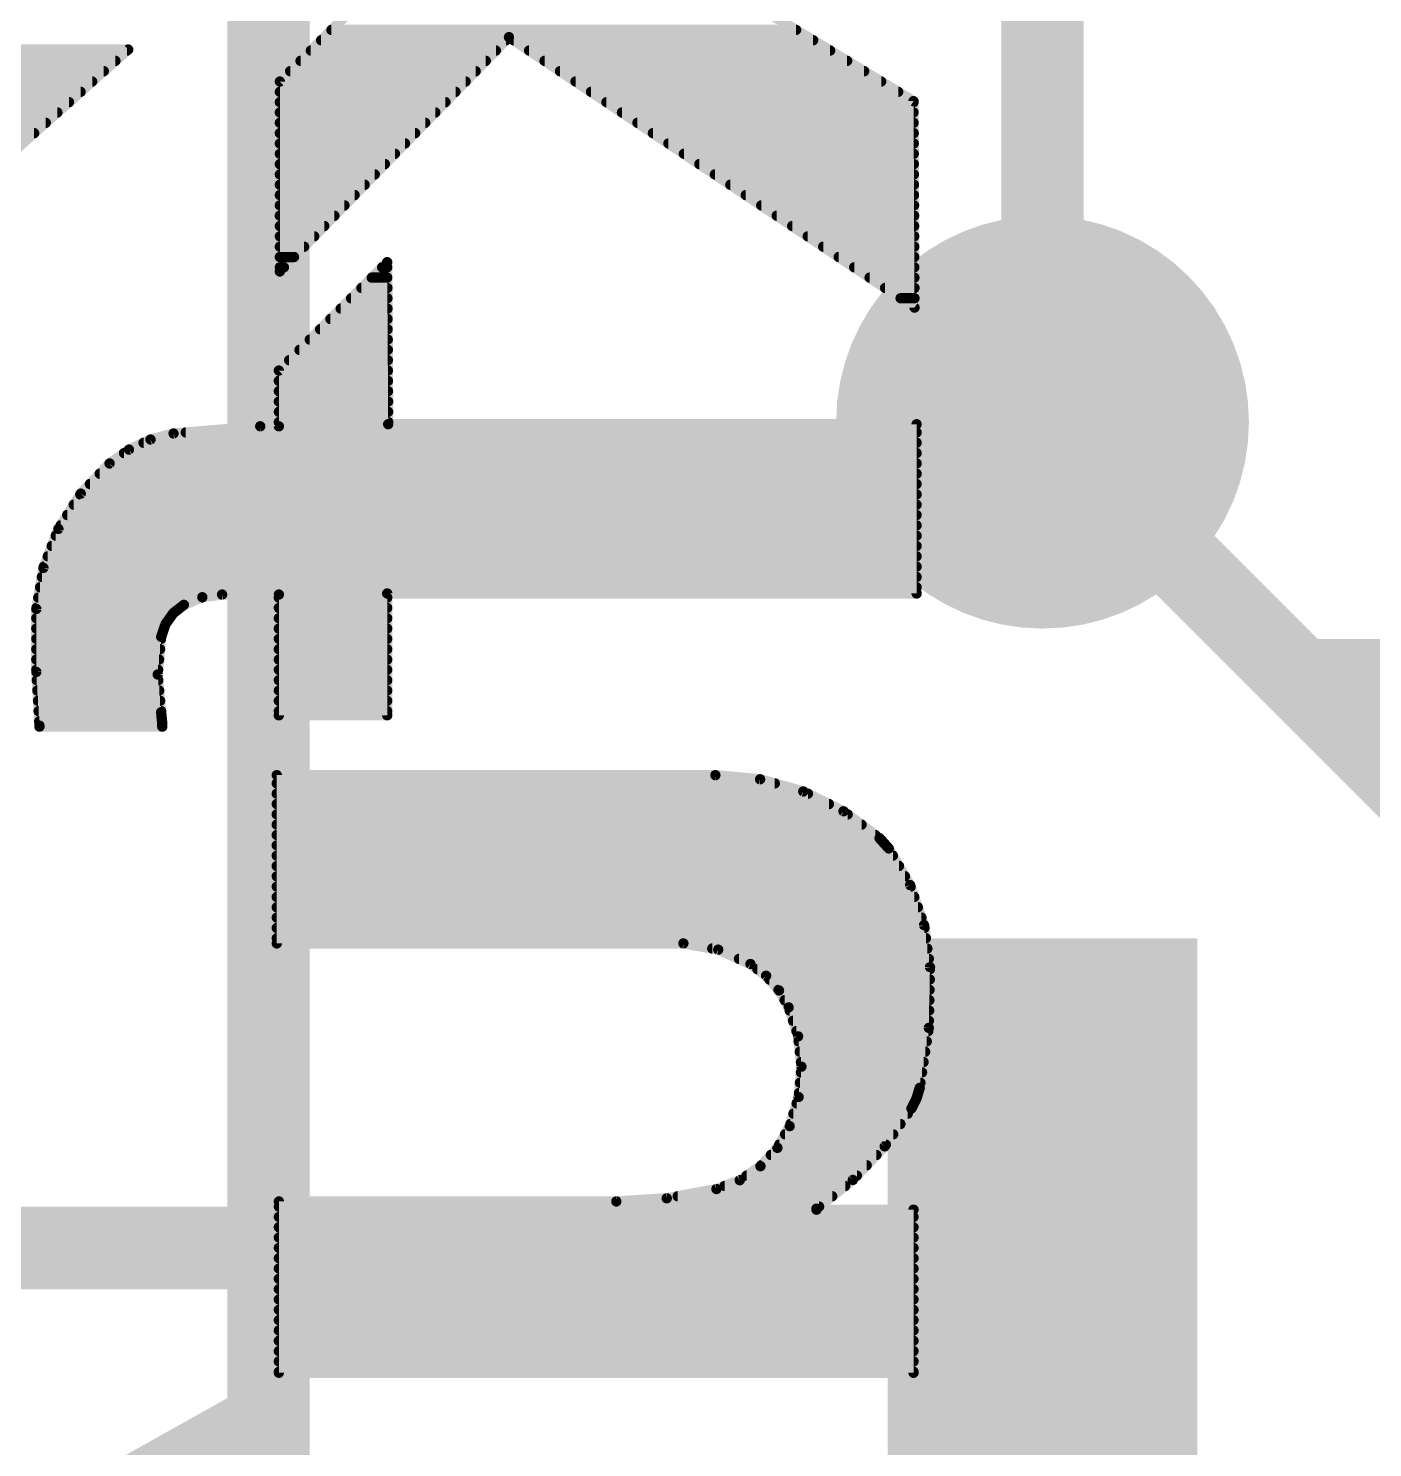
# Model space of a CAD drawing. Extents: x -3.8 to 20.4, y -11.4 to 31.9.
# Drawn here: x 3.219 to 6.527, y 14.748 to 18.241 of the extents above; entities that cross this region are included whole.
import ezdxf

# ---------------------------------------------------------------- set-up
doc = ezdxf.new("R2010")
doc.units = 0
for name, color, linetype in [('1', 12, 'CONTINUOUS'), ('16', 132, 'CONTINUOUS'), ('18', 110, 'CONTINUOUS'), ('21', 41, 'CONTINUOUS'), ('22', 40, 'CONTINUOUS'), ('51', 53, 'CONTINUOUS')]:
    doc.layers.add(name, color=color, linetype=linetype)

# ---------------------------------------------------------------- blocks, each defined once
blk = doc.blocks.new('RECT')
blk.add_solid([(-0.5, -0.5), (0.5, -0.5), (-0.5, 0.5), (0.5, 0.5)])
blk = doc.blocks.new('ROUNDV')
at = {"const_width": 0.5}
blk.add_lwpolyline([(0, -0.25, 1), (0, 0.25, 1), (0, -0.25)], format="xyb", dxfattribs=at)

msp = doc.modelspace()

# ---------------------------------------------------------------- linework, layer by layer
at = {"layer": '1', "const_width": 0.2032}
for points in [[(3.81, 1.27), (3.81, 24.13)], [(5.715, 17.272), (5.715, 19.05)], [(6.858, 16.129), (5.715, 17.272)]]:
    msp.add_lwpolyline(points, dxfattribs=at)
at = {"layer": '1', "const_width": 0.1016}
for points in [[(5.7509, 17.3079, 1), (5.6791, 17.2361)], [(5.6642, 17.272, 1), (5.7658, 17.272)]]:
    msp.add_lwpolyline(points, format="xyb", dxfattribs=at)
at = {"layer": '16', "const_width": 0.2032}
for points in [[(6.35, 16.637), (5.715, 17.272)], [(12.319, 16.637), (6.35, 16.637)]]:
    msp.add_lwpolyline(points, dxfattribs=at)
at = {"layer": '16', "const_width": 0.1016}
for points in [[(5.7509, 17.3079, 1), (5.6791, 17.2361)], [(6.35, 16.6878, 1), (6.35, 16.5862)], [(6.3141, 16.6011, 1), (6.3859, 16.6729)]]:
    msp.add_lwpolyline(points, format="xyb", dxfattribs=at)
at = {"layer": '21', "const_width": 0.2032}
msp.add_lwpolyline([(2.57, 15.24), (5.05, 15.24)], dxfattribs=at)
at = {"layer": '21', "const_width": 0.1016}
msp.add_lwpolyline([(5.05, 15.1892, 1), (5.05, 15.2908)], format="xyb", dxfattribs=at)
at = {"layer": '22', "const_width": 0.0254}
for points in [[(4.4069, 18.6792), (3.8379, 18.1102)], [(5.3975, 18.0619), (4.6939, 18.4887)], [(3.8379, 17.6428), (4.4018, 18.2194)], [(3.9649, 18.2372), (5.1085, 18.2372)], [(4.4018, 18.2194), (5.4, 17.5539)], [(1.9183, 18.1864), (3.4618, 18.1864)], [(1.9482, 18.1889), (3.4646, 18.1889)], [(3.4646, 18.1889), (2.9159, 17.7013)], [(3.9141, 18.1864), (4.3695, 18.1864)], [(3.9395, 18.2118), (4.3944, 18.2118)], [(4.4132, 18.2118), (5.1504, 18.2118)], [(4.4513, 18.1864), (5.1923, 18.1864)], [(1.7955, 18.161), (3.4332, 18.161)], [(3.8887, 18.161), (4.3447, 18.161)], [(4.4894, 18.161), (5.2341, 18.161)], [(1.7445, 18.1356), (3.4046, 18.1356)], [(3.8633, 18.1356), (4.3198, 18.1356)], [(4.5275, 18.1356), (5.276, 18.1356)], [(1.6734, 18.0848), (3.3475, 18.0848)], [(1.7031, 18.1102), (3.376, 18.1102)], [(3.8379, 18.1102), (3.8379, 17.6428)], [(3.8379, 18.1102), (4.295, 18.1102)], [(3.8379, 18.0848), (4.2702, 18.0848)], [(4.5656, 18.1102), (5.3179, 18.1102)], [(4.6037, 18.0848), (5.3598, 18.0848)], [(1.6481, 18.0594), (3.3189, 18.0594)], [(3.8379, 18.0594), (4.2453, 18.0594)], [(4.6418, 18.0594), (5.3975, 18.0594)], [(5.4, 17.5539), (5.3975, 18.0619)], [(1.6283, 18.034), (3.2903, 18.034)], [(3.8379, 18.034), (4.2205, 18.034)], [(4.6799, 18.034), (5.3976, 18.034)], [(1.5974, 17.9832), (3.2331, 17.9832)], [(1.61, 18.0086), (3.2617, 18.0086)], [(3.8379, 18.0086), (4.1956, 18.0086)], [(3.8379, 17.9832), (4.1708, 17.9832)], [(4.718, 18.0086), (5.3978, 18.0086)], [(4.7561, 17.9832), (5.3979, 17.9832)], [(3.8379, 17.9578), (4.146, 17.9578)], [(4.7942, 17.9578), (5.398, 17.9578)], [(3.8379, 17.9324), (4.1211, 17.9324)], [(3.8379, 17.907), (4.0963, 17.907)], [(4.8323, 17.9324), (5.3981, 17.9324)], [(4.8704, 17.907), (5.3983, 17.907)], [(3.8379, 17.8816), (4.0714, 17.8816)], [(4.9085, 17.8816), (5.3984, 17.8816)], [(3.8379, 17.8562), (4.0466, 17.8562)], [(4.9466, 17.8562), (5.3985, 17.8562)], [(3.8379, 17.8308), (4.0218, 17.8308)], [(3.8379, 17.8054), (3.9969, 17.8054)], [(4.9847, 17.8308), (5.3986, 17.8308)], [(5.0228, 17.8054), (5.3988, 17.8054)], [(3.8379, 17.78), (3.9721, 17.78)], [(5.0609, 17.78), (5.3989, 17.78)], [(3.8379, 17.7546), (3.9472, 17.7546)], [(5.099, 17.7546), (5.399, 17.7546)], [(3.8379, 17.7292), (3.9224, 17.7292)], [(3.8379, 17.7038), (3.8976, 17.7038)], [(5.1371, 17.7292), (5.3991, 17.7292)], [(5.1752, 17.7038), (5.3993, 17.7038)], [(4.1021, 17.6657), (3.8354, 17.399)], [(3.8379, 17.6784), (3.8727, 17.6784)], [(4.1046, 17.2669), (4.1021, 17.6657)], [(5.2133, 17.6784), (5.3994, 17.6784)], [(3.8379, 17.653), (3.8479, 17.653)], [(4.064, 17.6276), (4.1023, 17.6276)], [(4.0894, 17.653), (4.1022, 17.653)], [(5.2514, 17.653), (5.3995, 17.653)], [(5.2895, 17.6276), (5.3996, 17.6276)], [(4.0386, 17.6022), (4.1025, 17.6022)], [(5.3276, 17.6022), (5.3998, 17.6022)], [(4.0132, 17.5768), (4.1027, 17.5768)], [(5.3657, 17.5768), (5.3999, 17.5768)], [(3.9624, 17.526), (4.103, 17.526)], [(3.9878, 17.5514), (4.1028, 17.5514)], [(3.937, 17.5006), (4.1031, 17.5006)], [(3.9116, 17.4752), (4.1033, 17.4752)], [(3.8608, 17.4244), (4.1036, 17.4244)], [(3.8862, 17.4498), (4.1035, 17.4498)], [(3.8354, 17.399), (3.8354, 17.2618)], [(3.8354, 17.399), (4.1038, 17.399)], [(3.8354, 17.3736), (4.1039, 17.3736)], [(3.8354, 17.3482), (4.1041, 17.3482)], [(3.8354, 17.3228), (4.1043, 17.3228)], [(3.8354, 17.2974), (4.1044, 17.2974)], [(3.5763, 17.2441), (3.5196, 17.2293)], [(3.7897, 17.2618), (3.5763, 17.2441)], [(3.6064, 17.2466), (5.4051, 17.2466)], [(3.8354, 17.2618), (3.7897, 17.2618)], [(3.8354, 17.272), (4.1046, 17.272)], [(5.4051, 17.2669), (4.1046, 17.2669)], [(5.4051, 16.8504), (5.4051, 17.2669)], [(3.5196, 17.2293), (3.4665, 17.2044)], [(3.5024, 17.2212), (5.4051, 17.2212)], [(3.4665, 17.2044), (3.4188, 17.1704)], [(3.4544, 17.1958), (5.4051, 17.1958)], [(3.4188, 17.1704), (3.3479, 17.0961)], [(3.3946, 17.145), (5.4051, 17.145)], [(3.4188, 17.1704), (5.4051, 17.1704)], [(3.3703, 17.1196), (5.4051, 17.1196)], [(3.3479, 17.0961), (3.2929, 17.0094)], [(3.3306, 17.0688), (5.4051, 17.0688)], [(3.3467, 17.0942), (5.4051, 17.0942)], [(3.3145, 17.0434), (5.4051, 17.0434)], [(3.2929, 17.0094), (3.2559, 16.9135)], [(3.2984, 17.018), (5.4051, 17.018)], [(3.2766, 16.9672), (5.4051, 16.9672)], [(3.2864, 16.9926), (5.4051, 16.9926)], [(3.2668, 16.9418), (5.4051, 16.9418)], [(3.2559, 16.9135), (3.2385, 16.8123)], [(3.257, 16.9164), (5.4051, 16.9164)], [(3.2477, 16.8656), (5.4051, 16.8656)], [(3.2521, 16.891), (5.4051, 16.891)], [(3.2433, 16.8402), (3.6447, 16.8402)], [(3.5757, 16.802), (3.6017, 16.8224)], [(3.6017, 16.8224), (3.6471, 16.8412)], [(3.6471, 16.8412), (3.6957, 16.8478)], [(3.6957, 16.8478), (3.8354, 16.8478)], [(3.8354, 16.8478), (3.8354, 16.5506)], [(3.8354, 16.8402), (4.1021, 16.8402)], [(4.1021, 16.5506), (4.1021, 16.8504)], [(4.1021, 16.8504), (5.4051, 16.8504)], [(3.2385, 16.8123), (3.2385, 16.6573)], [(3.2385, 16.7894), (3.5667, 16.7894)], [(3.2389, 16.8148), (3.592, 16.8148)], [(3.5565, 16.775), (3.5757, 16.802)], [(3.8354, 16.8148), (4.1021, 16.8148)], [(3.8354, 16.7894), (4.1021, 16.7894)], [(3.2385, 16.764), (3.5527, 16.764)], [(3.5458, 16.7437), (3.5565, 16.775)], [(3.8354, 16.764), (4.1021, 16.764)], [(3.2385, 16.7386), (3.5453, 16.7386)], [(3.5372, 16.651), (3.5458, 16.7437)], [(3.8354, 16.7386), (4.1021, 16.7386)], [(3.2385, 16.7132), (3.543, 16.7132)], [(3.2385, 16.6878), (3.5406, 16.6878)], [(3.8354, 16.7132), (4.1021, 16.7132)], [(3.8354, 16.6878), (4.1021, 16.6878)], [(3.2385, 16.6624), (3.5383, 16.6624)], [(3.2385, 16.6573), (3.2461, 16.5252)], [(3.5458, 16.5583), (3.5372, 16.651)], [(3.8354, 16.6624), (4.1021, 16.6624)], [(3.2397, 16.637), (3.5385, 16.637)], [(3.8354, 16.637), (4.1021, 16.637)], [(3.2411, 16.6116), (3.5409, 16.6116)], [(3.2426, 16.5862), (3.5432, 16.5862)], [(3.8354, 16.6116), (4.1021, 16.6116)], [(3.8354, 16.5862), (4.1021, 16.5862)], [(3.2441, 16.5608), (3.5456, 16.5608)], [(3.5484, 16.5303), (3.5458, 16.5583)], [(3.8354, 16.5608), (4.1021, 16.5608)], [(3.8354, 16.5506), (4.1021, 16.5506)], [(3.2455, 16.5354), (3.5479, 16.5354)], [(3.2461, 16.5252), (3.2461, 16.5227)], [(3.2461, 16.5227), (3.5484, 16.5227)], [(3.5484, 16.5227), (3.5484, 16.5303)], [(3.8303, 16.4033), (4.9098, 16.4033)], [(3.8303, 15.9893), (3.8303, 16.4033)], [(4.9098, 16.4033), (5.0198, 16.3932)], [(3.8303, 16.383), (5.056, 16.383)], [(5.0198, 16.3932), (5.1261, 16.3632)], [(3.8303, 16.3576), (5.1375, 16.3576)], [(5.1261, 16.3632), (5.2252, 16.3144)], [(3.8303, 16.3322), (5.1891, 16.3322)], [(3.8303, 16.3068), (5.2354, 16.3068)], [(5.2252, 16.3144), (5.3137, 16.2484)], [(3.8303, 16.2814), (5.2695, 16.2814)], [(3.8303, 16.256), (5.3035, 16.256)], [(3.8303, 16.2306), (5.3297, 16.2306)], [(5.3137, 16.2484), (5.3365, 16.223)], [(3.8303, 16.2052), (5.3469, 16.2052)], [(5.3365, 16.223), (5.3891, 16.1328)], [(3.8303, 16.1798), (5.3617, 16.1798)], [(3.8303, 16.1544), (5.3765, 16.1544)], [(3.8303, 16.129), (5.3904, 16.129)], [(5.3891, 16.1328), (5.4234, 16.0342)], [(3.8303, 16.1036), (5.3993, 16.1036)], [(3.8303, 16.0782), (5.4081, 16.0782)], [(3.8303, 16.0528), (5.4169, 16.0528)], [(3.8303, 16.0274), (5.4244, 16.0274)], [(5.4234, 16.0342), (5.4381, 15.9309)], [(3.8303, 16.002), (5.428, 16.002)], [(4.8311, 15.9893), (3.8303, 15.9893)], [(4.9168, 15.974), (4.8311, 15.9893)], [(4.9021, 15.9766), (5.4316, 15.9766)], [(4.9962, 15.9385), (4.9168, 15.974)], [(4.9678, 15.9512), (5.4352, 15.9512)], [(5.0346, 15.9096), (4.9962, 15.9385)], [(5.0131, 15.9258), (5.438, 15.9258)], [(5.4381, 15.9309), (5.4351, 15.7815)], [(5.0664, 15.8736), (5.0346, 15.9096)], [(5.0428, 15.9004), (5.4375, 15.9004)], [(5.0652, 15.875), (5.437, 15.875)], [(5.0902, 15.8318), (5.0664, 15.8736)], [(5.0801, 15.8496), (5.4365, 15.8496)], [(5.1133, 15.7605), (5.0902, 15.8318)], [(5.0927, 15.8242), (5.4359, 15.8242)], [(5.1009, 15.7988), (5.4354, 15.7988)], [(5.4351, 15.7815), (5.4127, 15.6337)], [(5.1092, 15.7734), (5.4338, 15.7734)], [(5.1216, 15.686), (5.1133, 15.7605)], [(5.1147, 15.748), (5.43, 15.748)], [(5.1175, 15.7226), (5.4262, 15.7226)], [(5.1146, 15.6114), (5.1216, 15.686)], [(5.1203, 15.6718), (5.4185, 15.6718)], [(5.1204, 15.6972), (5.4223, 15.6972)], [(5.1179, 15.6464), (5.4146, 15.6464)], [(5.0927, 15.5397), (5.1146, 15.6114)], [(5.1155, 15.621), (5.4088, 15.621)], [(5.4047, 15.6075), (5.3924, 15.5829)], [(5.4127, 15.6337), (5.4047, 15.6075)], [(5.102, 15.5702), (5.3834, 15.5702)], [(5.1098, 15.5956), (5.3987, 15.5956)], [(5.3924, 15.5829), (5.3265, 15.4899)], [(5.0625, 15.4862), (5.0927, 15.5397)], [(5.0943, 15.5448), (5.3654, 15.5448)], [(5.0812, 15.5194), (5.3474, 15.5194)], [(5.0208, 15.441), (5.0625, 15.4862)], [(5.0463, 15.4686), (5.3063, 15.4686)], [(5.0669, 15.494), (5.3294, 15.494)], [(5.3265, 15.4899), (5.2481, 15.4072)], [(4.9699, 15.4066), (5.0208, 15.441)], [(5.0228, 15.4432), (5.2822, 15.4432)], [(4.9124, 15.3848), (4.9699, 15.4066)], [(4.9324, 15.3924), (5.2294, 15.3924)], [(4.9865, 15.4178), (5.2581, 15.4178)], [(5.2481, 15.4072), (5.1587, 15.3365)], [(4.666, 15.3543), (4.7901, 15.362)], [(4.7901, 15.362), (4.9124, 15.3848)], [(4.8171, 15.367), (5.1973, 15.367)], [(3.8354, 14.9327), (3.8354, 15.3543)], [(3.8354, 15.3543), (4.666, 15.3543)], [(3.8354, 15.3416), (5.1651, 15.3416)], [(5.1587, 15.3365), (5.1587, 15.334)], [(5.1587, 15.334), (5.3975, 15.334)], [(5.3975, 15.334), (5.3975, 14.9327)], [(3.8354, 15.3162), (5.3975, 15.3162)], [(3.8354, 15.2908), (5.3975, 15.2908)], [(3.8354, 15.2654), (5.3975, 15.2654)], [(3.8354, 15.24), (5.3975, 15.24)], [(3.8354, 15.2146), (5.3975, 15.2146)], [(3.8354, 15.1892), (5.3975, 15.1892)], [(3.8354, 15.1638), (5.3975, 15.1638)], [(3.8354, 15.1384), (5.3975, 15.1384)], [(3.8354, 15.113), (5.3975, 15.113)], [(3.8354, 15.0876), (5.3975, 15.0876)], [(3.8354, 15.0622), (5.3975, 15.0622)], [(3.8354, 15.0368), (5.3975, 15.0368)], [(3.8354, 15.0114), (5.3975, 15.0114)], [(3.8354, 14.986), (5.3975, 14.986)], [(3.8354, 14.9606), (5.3975, 14.9606)], [(3.8354, 14.9352), (5.3975, 14.9352)], [(5.3975, 14.9327), (3.8354, 14.9327)]]:
    msp.add_lwpolyline(points, dxfattribs=at)
at = {"layer": '22', "const_width": 0.0127}
for points in [[(3.9649, 18.2436, 1), (3.9649, 18.2309)], [(4.4053, 18.2247, 1), (4.3983, 18.2141)], [(4.4063, 18.215, 1), (4.3973, 18.2238)], [(5.1085, 18.2309, 1), (5.1085, 18.2436)], [(3.4688, 18.1842, 1), (3.4604, 18.1936)], [(3.4618, 18.1801, 1), (3.4618, 18.1928)], [(3.4646, 18.1825, 1), (3.4646, 18.1953)], [(3.9141, 18.1928, 1), (3.9141, 18.1801)], [(3.9395, 18.2182, 1), (3.9395, 18.2054)], [(4.3695, 18.1801, 1), (4.3695, 18.1928)], [(4.3944, 18.2054, 1), (4.3944, 18.2182)], [(4.4132, 18.2182, 1), (4.4132, 18.2054)], [(4.4513, 18.1928, 1), (4.4513, 18.1801)], [(5.1504, 18.2054, 1), (5.1504, 18.2182)], [(5.1923, 18.1801, 1), (5.1923, 18.1928)], [(3.4332, 18.1547, 1), (3.4332, 18.1674)], [(3.8887, 18.1674, 1), (3.8887, 18.1547)], [(4.3447, 18.1547, 1), (4.3447, 18.1674)], [(4.4894, 18.1674, 1), (4.4894, 18.1547)], [(5.2341, 18.1547, 1), (5.2341, 18.1674)], [(3.4046, 18.1292, 1), (3.4046, 18.142)], [(3.8633, 18.142, 1), (3.8633, 18.1292)], [(4.3198, 18.1292, 1), (4.3198, 18.142)], [(4.5275, 18.142, 1), (4.5275, 18.1292)], [(5.276, 18.1292, 1), (5.276, 18.142)], [(3.3475, 18.0785, 1), (3.3475, 18.0912)], [(3.376, 18.1039, 1), (3.376, 18.1166)], [(3.8379, 18.1166, 1), (3.8379, 18.1039)], [(3.8334, 18.1147, 1), (3.8424, 18.1057)], [(3.8379, 18.0912, 1), (3.8379, 18.0785)], [(3.8443, 18.1102, 1), (3.8316, 18.1102)], [(4.2702, 18.0785, 1), (4.2702, 18.0912)], [(4.295, 18.1039, 1), (4.295, 18.1166)], [(4.5656, 18.1166, 1), (4.5656, 18.1039)], [(4.6037, 18.0912, 1), (4.6037, 18.0785)], [(5.3179, 18.1039, 1), (5.3179, 18.1166)], [(5.3598, 18.0785, 1), (5.3598, 18.0912)], [(3.3189, 18.053, 1), (3.3189, 18.0658)], [(3.8379, 18.0658, 1), (3.8379, 18.053)], [(4.2453, 18.053, 1), (4.2453, 18.0658)], [(4.6418, 18.0658, 1), (4.6418, 18.053)], [(5.4038, 18.0619, 1), (5.3912, 18.0619)], [(5.3942, 18.0565, 1), (5.4008, 18.0673)], [(5.3975, 18.053, 1), (5.3975, 18.0658)], [(3.2617, 18.0023, 1), (3.2617, 18.015)], [(3.2903, 18.0277, 1), (3.2903, 18.0404)], [(3.8379, 18.0404, 1), (3.8379, 18.0277)], [(3.8379, 18.015, 1), (3.8379, 18.0023)], [(4.1956, 18.0023, 1), (4.1956, 18.015)], [(4.2205, 18.0277, 1), (4.2205, 18.0404)], [(4.6799, 18.0404, 1), (4.6799, 18.0277)], [(4.718, 18.015, 1), (4.718, 18.0023)], [(5.3976, 18.0277, 1), (5.3976, 18.0404)], [(5.3978, 18.0023, 1), (5.3978, 18.015)], [(3.2331, 17.9768, 1), (3.2331, 17.9896)], [(3.8379, 17.9896, 1), (3.8379, 17.9768)], [(4.1708, 17.9768, 1), (4.1708, 17.9896)], [(4.7561, 17.9896, 1), (4.7561, 17.9768)], [(5.3979, 17.9768, 1), (5.3979, 17.9896)], [(3.8379, 17.9642, 1), (3.8379, 17.9515)], [(4.146, 17.9515, 1), (4.146, 17.9642)], [(4.7942, 17.9642, 1), (4.7942, 17.9515)], [(5.398, 17.9515, 1), (5.398, 17.9642)], [(3.8379, 17.9388, 1), (3.8379, 17.9261)], [(3.8379, 17.9134, 1), (3.8379, 17.9006)], [(4.0963, 17.9006, 1), (4.0963, 17.9134)], [(4.1211, 17.9261, 1), (4.1211, 17.9388)], [(4.8323, 17.9388, 1), (4.8323, 17.9261)], [(4.8704, 17.9134, 1), (4.8704, 17.9006)], [(5.3981, 17.9261, 1), (5.3981, 17.9388)], [(5.3983, 17.9006, 1), (5.3983, 17.9134)], [(3.8379, 17.888, 1), (3.8379, 17.8753)], [(4.0714, 17.8753, 1), (4.0714, 17.888)], [(4.9085, 17.888, 1), (4.9085, 17.8753)], [(5.3984, 17.8753, 1), (5.3984, 17.888)], [(3.8379, 17.8626, 1), (3.8379, 17.8498)], [(4.0466, 17.8498, 1), (4.0466, 17.8626)], [(4.9466, 17.8626, 1), (4.9466, 17.8498)], [(5.3985, 17.8498, 1), (5.3985, 17.8626)], [(3.8379, 17.8372, 1), (3.8379, 17.8244)], [(3.8379, 17.8118, 1), (3.8379, 17.7991)], [(3.9969, 17.7991, 1), (3.9969, 17.8118)], [(4.0218, 17.8244, 1), (4.0218, 17.8372)], [(4.9847, 17.8372, 1), (4.9847, 17.8244)], [(5.0228, 17.8118, 1), (5.0228, 17.7991)], [(5.3986, 17.8244, 1), (5.3986, 17.8372)], [(5.3988, 17.7991, 1), (5.3988, 17.8118)], [(3.8379, 17.7864, 1), (3.8379, 17.7736)], [(3.9721, 17.7736, 1), (3.9721, 17.7864)], [(5.0609, 17.7864, 1), (5.0609, 17.7736)], [(5.3989, 17.7736, 1), (5.3989, 17.7864)], [(3.8379, 17.761, 1), (3.8379, 17.7482)], [(3.8379, 17.7356, 1), (3.8379, 17.7229)], [(3.9224, 17.7229, 1), (3.9224, 17.7356)], [(3.9472, 17.7482, 1), (3.9472, 17.761)], [(5.099, 17.761, 1), (5.099, 17.7482)], [(5.1371, 17.7356, 1), (5.1371, 17.7229)], [(5.399, 17.7482, 1), (5.399, 17.761)], [(5.3991, 17.7229, 1), (5.3991, 17.7356)], [(3.8379, 17.7102, 1), (3.8379, 17.6974)], [(3.8976, 17.6974, 1), (3.8976, 17.7102)], [(5.1752, 17.7102, 1), (5.1752, 17.6974)], [(5.3993, 17.6974, 1), (5.3993, 17.7102)], [(3.8379, 17.6848, 1), (3.8379, 17.672)], [(3.8727, 17.672, 1), (3.8727, 17.6848)], [(4.1084, 17.6657, 1), (4.0958, 17.6657)], [(4.1066, 17.6612, 1), (4.0976, 17.6702)], [(5.2133, 17.6848, 1), (5.2133, 17.672)], [(5.3994, 17.672, 1), (5.3994, 17.6848)], [(3.8379, 17.6594, 1), (3.8379, 17.6467)], [(3.8334, 17.6472, 1), (3.8424, 17.6384)], [(3.8316, 17.6428, 1), (3.8443, 17.6428)], [(3.8479, 17.6467, 1), (3.8479, 17.6594)], [(4.064, 17.634, 1), (4.064, 17.6212)], [(4.0894, 17.6594, 1), (4.0894, 17.6467)], [(4.1022, 17.6467, 1), (4.1022, 17.6594)], [(4.1023, 17.6212, 1), (4.1023, 17.634)], [(5.2514, 17.6594, 1), (5.2514, 17.6467)], [(5.2895, 17.634, 1), (5.2895, 17.6212)], [(5.3995, 17.6467, 1), (5.3995, 17.6594)], [(5.3996, 17.6212, 1), (5.3996, 17.634)], [(4.0386, 17.6086, 1), (4.0386, 17.5958)], [(4.1025, 17.5958, 1), (4.1025, 17.6086)], [(5.3276, 17.6086, 1), (5.3276, 17.5958)], [(5.3998, 17.5958, 1), (5.3998, 17.6086)], [(4.0132, 17.5832, 1), (4.0132, 17.5705)], [(4.1027, 17.5705, 1), (4.1027, 17.5832)], [(5.3657, 17.5832, 1), (5.3657, 17.5705)], [(5.3999, 17.5705, 1), (5.3999, 17.5832)], [(3.9624, 17.5324, 1), (3.9624, 17.5196)], [(3.9878, 17.5578, 1), (3.9878, 17.545)], [(4.1028, 17.545, 1), (4.1028, 17.5578)], [(4.103, 17.5196, 1), (4.103, 17.5324)], [(5.3937, 17.5539, 1), (5.4063, 17.5539)], [(5.3965, 17.5486, 1), (5.4035, 17.5592)], [(3.937, 17.507, 1), (3.937, 17.4943)], [(4.1031, 17.4943, 1), (4.1031, 17.507)], [(3.8862, 17.4562, 1), (3.8862, 17.4434)], [(3.9116, 17.4816, 1), (3.9116, 17.4688)], [(4.1033, 17.4688, 1), (4.1033, 17.4816)], [(4.1035, 17.4434, 1), (4.1035, 17.4562)], [(3.8608, 17.4308, 1), (3.8608, 17.4181)], [(4.1036, 17.4181, 1), (4.1036, 17.4308)], [(3.8354, 17.4054, 1), (3.8354, 17.3926)], [(3.8418, 17.399, 1), (3.8291, 17.399)], [(3.8309, 17.4035, 1), (3.8399, 17.3945)], [(4.1038, 17.3926, 1), (4.1038, 17.4054)], [(3.8354, 17.38, 1), (3.8354, 17.3672)], [(3.8354, 17.3546, 1), (3.8354, 17.3419)], [(4.1039, 17.3672, 1), (4.1039, 17.38)], [(4.1041, 17.3419, 1), (4.1041, 17.3546)], [(3.8354, 17.3292, 1), (3.8354, 17.3164)], [(4.1043, 17.3164, 1), (4.1043, 17.3292)], [(3.8354, 17.3038, 1), (3.8354, 17.291)], [(4.1044, 17.291, 1), (4.1044, 17.3038)], [(3.5758, 17.2504, 1), (3.5768, 17.2378)], [(3.5779, 17.238, 1), (3.5747, 17.2502)], [(3.6064, 17.253, 1), (3.6064, 17.2402)], [(3.7897, 17.2682, 1), (3.7897, 17.2554)], [(3.7902, 17.2555, 1), (3.7892, 17.2681)], [(3.8354, 17.2784, 1), (3.8354, 17.2657)], [(3.8291, 17.2618, 1), (3.8418, 17.2618)], [(3.8354, 17.2554, 1), (3.8354, 17.2682)], [(4.1046, 17.2733, 1), (4.1046, 17.2605)], [(4.0983, 17.2669, 1), (4.1109, 17.2669)], [(4.1046, 17.2657, 1), (4.1046, 17.2784)], [(5.4115, 17.2669, 1), (5.3987, 17.2669)], [(5.4051, 17.2605, 1), (5.4051, 17.2733)], [(5.4051, 17.2402, 1), (5.4051, 17.253)], [(3.5024, 17.2276, 1), (3.5024, 17.2148)], [(3.518, 17.2354, 1), (3.5212, 17.2231)], [(3.5223, 17.2235, 1), (3.5169, 17.235)], [(5.4051, 17.2148, 1), (5.4051, 17.2276)], [(3.4188, 17.1768, 1), (3.4188, 17.164)], [(3.4234, 17.166, 1), (3.4142, 17.1748)], [(3.4544, 17.2022, 1), (3.4544, 17.1895)], [(3.4638, 17.2102, 1), (3.4692, 17.1987)], [(3.4702, 17.1992, 1), (3.4628, 17.2096)], [(5.4051, 17.1895, 1), (5.4051, 17.2022)], [(5.4051, 17.164, 1), (5.4051, 17.1768)], [(3.3946, 17.1514, 1), (3.3946, 17.1386)], [(3.4151, 17.1756, 1), (3.4225, 17.1652)], [(5.4051, 17.1386, 1), (5.4051, 17.1514)], [(3.3703, 17.126, 1), (3.3703, 17.1133)], [(5.4051, 17.1133, 1), (5.4051, 17.126)], [(3.3306, 17.0752, 1), (3.3306, 17.0624)], [(3.3467, 17.1006, 1), (3.3467, 17.0878)], [(3.3433, 17.1005, 1), (3.3525, 17.0917)], [(3.3532, 17.0927, 1), (3.3425, 17.0995)], [(5.4051, 17.0878, 1), (5.4051, 17.1006)], [(5.4051, 17.0624, 1), (5.4051, 17.0752)], [(3.3145, 17.0498, 1), (3.3145, 17.0371)], [(5.4051, 17.0371, 1), (5.4051, 17.0498)], [(3.2875, 17.0128, 1), (3.2982, 17.006)], [(3.2988, 17.0071, 1), (3.2869, 17.0116)], [(3.2984, 17.0244, 1), (3.2984, 17.0116)], [(5.4051, 17.0116, 1), (5.4051, 17.0244)], [(3.2766, 16.9736, 1), (3.2766, 16.9609)], [(3.2864, 16.999, 1), (3.2864, 16.9862)], [(5.4051, 16.9862, 1), (5.4051, 16.999)], [(5.4051, 16.9609, 1), (5.4051, 16.9736)], [(3.2668, 16.9482, 1), (3.2668, 16.9354)], [(5.4051, 16.9354, 1), (5.4051, 16.9482)], [(3.2521, 16.8974, 1), (3.2521, 16.8847)], [(3.25, 16.9158, 1), (3.2619, 16.9112)], [(3.2622, 16.9124, 1), (3.2497, 16.9146)], [(3.257, 16.9228, 1), (3.257, 16.91)], [(5.4051, 16.91, 1), (5.4051, 16.9228)], [(5.4051, 16.8847, 1), (5.4051, 16.8974)], [(3.2477, 16.872, 1), (3.2477, 16.8592)], [(5.4051, 16.8592, 1), (5.4051, 16.872)], [(3.2433, 16.8466, 1), (3.2433, 16.8338)], [(3.5993, 16.8283, 1), (3.6041, 16.8165)], [(3.6056, 16.8174, 1), (3.5978, 16.8274)], [(3.6462, 16.8475, 1), (3.6479, 16.8349)], [(3.6495, 16.8353, 1), (3.6446, 16.847)], [(3.6447, 16.8338, 1), (3.6447, 16.8466)], [(3.6957, 16.8542, 1), (3.6957, 16.8414)], [(3.6966, 16.8415, 1), (3.6948, 16.8541)], [(3.8418, 16.8478, 1), (3.8291, 16.8478)], [(3.8354, 16.8466, 1), (3.8354, 16.8338)], [(3.8354, 16.8414, 1), (3.8354, 16.8542)], [(4.1085, 16.8504, 1), (4.0957, 16.8504)], [(4.1021, 16.8568, 1), (4.1021, 16.844)], [(4.1021, 16.8338, 1), (4.1021, 16.8466)], [(5.3987, 16.8504, 1), (5.4115, 16.8504)], [(5.4051, 16.844, 1), (5.4051, 16.8568)], [(3.2322, 16.8134, 1), (3.2448, 16.8112)], [(3.2385, 16.7958, 1), (3.2385, 16.783)], [(3.2449, 16.8123, 1), (3.2322, 16.8123)], [(3.2389, 16.8212, 1), (3.2389, 16.8085)], [(3.5667, 16.783, 1), (3.5667, 16.7958)], [(3.5717, 16.807, 1), (3.5796, 16.797)], [(3.5808, 16.7983, 1), (3.5705, 16.8057)], [(3.592, 16.8085, 1), (3.592, 16.8212)], [(3.8354, 16.8212, 1), (3.8354, 16.8085)], [(3.8354, 16.7958, 1), (3.8354, 16.783)], [(4.1021, 16.8085, 1), (4.1021, 16.8212)], [(4.1021, 16.783, 1), (4.1021, 16.7958)], [(3.2385, 16.7704, 1), (3.2385, 16.7576)], [(3.5513, 16.7787, 1), (3.5617, 16.7713)], [(3.5625, 16.773, 1), (3.5505, 16.7771)], [(3.5527, 16.7576, 1), (3.5527, 16.7704)], [(3.8354, 16.7704, 1), (3.8354, 16.7576)], [(4.1021, 16.7576, 1), (4.1021, 16.7704)], [(3.2385, 16.745, 1), (3.2385, 16.7323)], [(3.5398, 16.7458, 1), (3.5518, 16.7416)], [(3.5521, 16.7431, 1), (3.5395, 16.7443)], [(3.5453, 16.7323, 1), (3.5453, 16.745)], [(3.8354, 16.745, 1), (3.8354, 16.7323)], [(4.1021, 16.7323, 1), (4.1021, 16.745)], [(3.2385, 16.7196, 1), (3.2385, 16.7068)], [(3.2385, 16.6942, 1), (3.2385, 16.6814)], [(3.5406, 16.6814, 1), (3.5406, 16.6942)], [(3.543, 16.7068, 1), (3.543, 16.7196)], [(3.8354, 16.7196, 1), (3.8354, 16.7068)], [(3.8354, 16.6942, 1), (3.8354, 16.6814)], [(4.1021, 16.7068, 1), (4.1021, 16.7196)], [(4.1021, 16.6814, 1), (4.1021, 16.6942)], [(3.2385, 16.6688, 1), (3.2385, 16.6561)], [(3.2448, 16.6577, 1), (3.2322, 16.6569)], [(3.2322, 16.6573, 1), (3.2449, 16.6573)], [(3.5435, 16.6516, 1), (3.5309, 16.6504)], [(3.5383, 16.6561, 1), (3.5383, 16.6688)], [(3.8354, 16.6688, 1), (3.8354, 16.6561)], [(4.1021, 16.6561, 1), (4.1021, 16.6688)], [(3.2397, 16.6434, 1), (3.2397, 16.6306)], [(3.2411, 16.618, 1), (3.2411, 16.6052)], [(3.5309, 16.6516, 1), (3.5435, 16.6504)], [(3.5385, 16.6306, 1), (3.5385, 16.6434)], [(3.5409, 16.6052, 1), (3.5409, 16.618)], [(3.8354, 16.6434, 1), (3.8354, 16.6306)], [(3.8354, 16.618, 1), (3.8354, 16.6052)], [(4.1021, 16.6306, 1), (4.1021, 16.6434)], [(4.1021, 16.6052, 1), (4.1021, 16.618)], [(3.2426, 16.5926, 1), (3.2426, 16.5799)], [(3.5432, 16.5799, 1), (3.5432, 16.5926)], [(3.8354, 16.5926, 1), (3.8354, 16.5799)], [(4.1021, 16.5799, 1), (4.1021, 16.5926)], [(3.2441, 16.5672, 1), (3.2441, 16.5544)], [(3.5521, 16.5589, 1), (3.5395, 16.5577)], [(3.5395, 16.5577, 1), (3.5521, 16.5589)], [(3.5456, 16.5544, 1), (3.5456, 16.5672)], [(3.8354, 16.5672, 1), (3.8354, 16.5544)], [(3.8354, 16.557, 1), (3.8354, 16.5442)], [(3.8291, 16.5506, 1), (3.8418, 16.5506)], [(4.0957, 16.5506, 1), (4.1085, 16.5506)], [(4.1021, 16.5544, 1), (4.1021, 16.5672)], [(4.1021, 16.5442, 1), (4.1021, 16.557)], [(3.2455, 16.5418, 1), (3.2455, 16.529)], [(3.2525, 16.5252, 1), (3.2398, 16.5252)], [(3.2461, 16.5291, 1), (3.2461, 16.5163)], [(3.2398, 16.5248, 1), (3.2524, 16.5256)], [(3.2398, 16.5227, 1), (3.2525, 16.5227)], [(3.5547, 16.5303, 1), (3.5421, 16.5303)], [(3.5421, 16.5297, 1), (3.5547, 16.5309)], [(3.5421, 16.5227, 1), (3.5547, 16.5227)], [(3.5479, 16.529, 1), (3.5479, 16.5418)], [(3.5484, 16.5163, 1), (3.5484, 16.5291)], [(3.8303, 16.4097, 1), (3.8303, 16.397)], [(3.8367, 16.4033, 1), (3.824, 16.4033)], [(4.9104, 16.4096, 1), (4.9092, 16.397)], [(4.9098, 16.397, 1), (4.9098, 16.4097)], [(3.8303, 16.3894, 1), (3.8303, 16.3766)], [(5.0215, 16.3993, 1), (5.0181, 16.3871)], [(5.0192, 16.3869, 1), (5.0204, 16.3995)], [(5.056, 16.3766, 1), (5.056, 16.3894)], [(3.8303, 16.364, 1), (3.8303, 16.3513)], [(3.8303, 16.3386, 1), (3.8303, 16.3258)], [(5.1289, 16.3689, 1), (5.1233, 16.3575)], [(5.1244, 16.3571, 1), (5.1278, 16.3694)], [(5.1375, 16.3513, 1), (5.1375, 16.364)], [(5.1891, 16.3258, 1), (5.1891, 16.3386)], [(3.8303, 16.3132, 1), (3.8303, 16.3004)], [(5.229, 16.3195, 1), (5.2214, 16.3093)], [(5.2224, 16.3087, 1), (5.228, 16.3201)], [(5.2354, 16.3004, 1), (5.2354, 16.3132)], [(3.8303, 16.2878, 1), (3.8303, 16.2751)], [(5.2695, 16.2751, 1), (5.2695, 16.2878)], [(3.8303, 16.2624, 1), (3.8303, 16.2496)], [(3.8303, 16.237, 1), (3.8303, 16.2242)], [(5.3035, 16.2496, 1), (5.3035, 16.2624)], [(5.3184, 16.2526, 1), (5.309, 16.2442)], [(5.3099, 16.2433, 1), (5.3175, 16.2535)], [(5.3297, 16.2242, 1), (5.3297, 16.237)], [(3.8303, 16.2116, 1), (3.8303, 16.1989)], [(5.342, 16.2262, 1), (5.331, 16.2198)], [(5.3318, 16.2188, 1), (5.3412, 16.2272)], [(5.3469, 16.1989, 1), (5.3469, 16.2116)], [(3.8303, 16.1862, 1), (3.8303, 16.1734)], [(5.3617, 16.1734, 1), (5.3617, 16.1862)], [(3.8303, 16.1608, 1), (3.8303, 16.1481)], [(3.8303, 16.1354, 1), (3.8303, 16.1227)], [(5.3765, 16.1481, 1), (5.3765, 16.1608)], [(5.3951, 16.1349, 1), (5.3831, 16.1307)], [(5.3836, 16.1296, 1), (5.3946, 16.136)], [(5.3904, 16.1227, 1), (5.3904, 16.1354)], [(3.8303, 16.11, 1), (3.8303, 16.0972)], [(5.3993, 16.0972, 1), (5.3993, 16.11)], [(3.8303, 16.0846, 1), (3.8303, 16.0719)], [(3.8303, 16.0592, 1), (3.8303, 16.0465)], [(5.4081, 16.0719, 1), (5.4081, 16.0846)], [(5.4169, 16.0465, 1), (5.4169, 16.0592)], [(3.8303, 16.0338, 1), (3.8303, 16.021)], [(5.4297, 16.0351, 1), (5.4171, 16.0333)], [(5.4174, 16.0322, 1), (5.4294, 16.0363)], [(5.4244, 16.021, 1), (5.4244, 16.0338)], [(3.8303, 16.0084, 1), (3.8303, 15.9957)], [(3.8303, 15.9956, 1), (3.8303, 15.983)], [(4.8322, 15.9956, 1), (4.83, 15.983)], [(4.8311, 15.983, 1), (4.8311, 15.9956)], [(5.428, 15.9957, 1), (5.428, 16.0084)], [(3.824, 15.9893, 1), (3.8367, 15.9893)], [(4.9021, 15.983, 1), (4.9021, 15.9703)], [(4.9193, 15.9798, 1), (4.9142, 15.9682)], [(4.9156, 15.9677, 1), (4.9179, 15.9802)], [(4.9678, 15.9575, 1), (4.9678, 15.9449)], [(5.4316, 15.9703, 1), (5.4316, 15.983)], [(5.4352, 15.9449, 1), (5.4352, 15.9575)], [(5, 15.9436, 1), (4.9924, 15.9334)], [(4.9936, 15.9327, 1), (4.9988, 15.9443)], [(5.0131, 15.9322, 1), (5.0131, 15.9195)], [(5.4444, 15.9308, 1), (5.4318, 15.931)], [(5.4318, 15.93, 1), (5.4444, 15.9318)], [(5.438, 15.9195, 1), (5.438, 15.9322)], [(5.0394, 15.9138, 1), (5.0299, 15.9054)], [(5.0308, 15.9046, 1), (5.0385, 15.9147)], [(5.0428, 15.9068, 1), (5.0428, 15.8941)], [(5.4375, 15.8941, 1), (5.4375, 15.9068)], [(5.0652, 15.8813, 1), (5.0652, 15.8687)], [(5.0719, 15.8767, 1), (5.0609, 15.8704)], [(5.0617, 15.8694, 1), (5.0712, 15.8778)], [(5.0801, 15.8559, 1), (5.0801, 15.8433)], [(5.4365, 15.8433, 1), (5.4365, 15.8559)], [(5.437, 15.8687, 1), (5.437, 15.8813)], [(5.0962, 15.8338, 1), (5.0842, 15.8298)], [(5.0847, 15.8287, 1), (5.0957, 15.8349)], [(5.0927, 15.8306, 1), (5.0927, 15.8179)], [(5.4359, 15.8179, 1), (5.4359, 15.8306)], [(5.1009, 15.8051, 1), (5.1009, 15.7925)], [(5.4287, 15.7816, 1), (5.4414, 15.7813)], [(5.4413, 15.7805, 1), (5.4288, 15.7824)], [(5.4354, 15.7925, 1), (5.4354, 15.8051)], [(5.1092, 15.7797, 1), (5.1092, 15.7671)], [(5.1197, 15.7612, 1), (5.107, 15.7598)], [(5.1073, 15.7585, 1), (5.1194, 15.7625)], [(5.1147, 15.7544, 1), (5.1147, 15.7417)], [(5.43, 15.7417, 1), (5.43, 15.7544)], [(5.4338, 15.7671, 1), (5.4338, 15.7797)], [(5.1175, 15.7289, 1), (5.1175, 15.7163)], [(5.4262, 15.7163, 1), (5.4262, 15.7289)], [(5.1203, 15.6782, 1), (5.1203, 15.6655)], [(5.1204, 15.7035, 1), (5.1204, 15.6909)], [(5.1279, 15.6854, 1), (5.1153, 15.6866)], [(5.1153, 15.6853, 1), (5.1279, 15.6867)], [(5.4185, 15.6655, 1), (5.4185, 15.6782)], [(5.4223, 15.6909, 1), (5.4223, 15.7035)], [(5.1179, 15.6527, 1), (5.1179, 15.6401)], [(5.4188, 15.6318, 1), (5.4066, 15.6356)], [(5.4146, 15.6401, 1), (5.4146, 15.6527)], [(5.1083, 15.612, 1), (5.1209, 15.6108)], [(5.1207, 15.6095, 1), (5.1085, 15.6132)], [(5.1155, 15.6273, 1), (5.1155, 15.6147)], [(5.3986, 15.6093, 1), (5.4107, 15.6056)], [(5.4103, 15.6046, 1), (5.399, 15.6103)], [(5.4064, 15.6347, 1), (5.419, 15.6327)], [(5.4088, 15.6147, 1), (5.4088, 15.6273)], [(5.102, 15.5766, 1), (5.102, 15.5639)], [(5.1098, 15.602, 1), (5.1098, 15.5893)], [(5.3834, 15.5639, 1), (5.3834, 15.5766)], [(5.3867, 15.5857, 1), (5.3981, 15.5801)], [(5.3976, 15.5792, 1), (5.3872, 15.5866)], [(5.3987, 15.5893, 1), (5.3987, 15.602)], [(5.0866, 15.5416, 1), (5.0988, 15.5378)], [(5.0982, 15.5366, 1), (5.0872, 15.5428)], [(5.0943, 15.5511, 1), (5.0943, 15.5385)], [(5.3654, 15.5385, 1), (5.3654, 15.5511)], [(5.0669, 15.5004, 1), (5.0669, 15.4877)], [(5.0812, 15.5258, 1), (5.0812, 15.5131)], [(5.3294, 15.4877, 1), (5.3294, 15.5004)], [(5.3474, 15.5131, 1), (5.3474, 15.5258)], [(5.0463, 15.4749, 1), (5.0463, 15.4623)], [(5.057, 15.4893, 1), (5.068, 15.483)], [(5.0672, 15.4819, 1), (5.0578, 15.4905)], [(5.3063, 15.4623, 1), (5.3063, 15.4749)], [(5.3213, 15.4936, 1), (5.3317, 15.4862)], [(5.3311, 15.4855, 1), (5.3219, 15.4943)], [(5.0161, 15.4453, 1), (5.0255, 15.4367)], [(5.0228, 15.4496, 1), (5.0228, 15.4369)], [(5.0244, 15.4357, 1), (5.0173, 15.4463)], [(5.2822, 15.4369, 1), (5.2822, 15.4496)], [(4.9324, 15.3987, 1), (4.9324, 15.3861)], [(4.9663, 15.4119, 1), (4.9734, 15.4013)], [(4.9721, 15.4007, 1), (4.9676, 15.4125)], [(4.9865, 15.4242, 1), (4.9865, 15.4115)], [(5.2294, 15.3861, 1), (5.2294, 15.3987)], [(5.2435, 15.4116, 1), (5.2527, 15.4028)], [(5.252, 15.4022, 1), (5.2441, 15.4122)], [(5.2581, 15.4115, 1), (5.2581, 15.4242)], [(4.789, 15.3682, 1), (4.7913, 15.3557)], [(4.7905, 15.3556, 1), (4.7897, 15.3683)], [(4.8171, 15.3734, 1), (4.8171, 15.3607)], [(4.9101, 15.3907, 1), (4.9147, 15.3789)], [(4.9136, 15.3786, 1), (4.9112, 15.391)], [(5.1973, 15.3607, 1), (5.1973, 15.3734)], [(3.8418, 15.3543, 1), (3.8291, 15.3543)], [(3.8354, 15.348, 1), (3.8354, 15.3353)], [(3.8354, 15.3606, 1), (3.8354, 15.348)], [(4.6656, 15.3606, 1), (4.6664, 15.348)], [(4.666, 15.348, 1), (4.666, 15.3606)], [(5.1651, 15.3365, 1), (5.1524, 15.3365)], [(5.1548, 15.3415, 1), (5.1626, 15.3315)], [(5.1587, 15.3404, 1), (5.1587, 15.3277)], [(5.1524, 15.334, 1), (5.1651, 15.334)], [(5.1651, 15.3353, 1), (5.1651, 15.348)], [(5.4039, 15.334, 1), (5.3911, 15.334)], [(5.3975, 15.3277, 1), (5.3975, 15.3404)], [(3.8354, 15.2972, 1), (3.8354, 15.2845)], [(3.8354, 15.3225, 1), (3.8354, 15.3099)], [(5.3975, 15.3099, 1), (5.3975, 15.3225)], [(5.3975, 15.2845, 1), (5.3975, 15.2972)], [(3.8354, 15.2718, 1), (3.8354, 15.2591)], [(5.3975, 15.2591, 1), (5.3975, 15.2718)], [(3.8354, 15.221, 1), (3.8354, 15.2083)], [(3.8354, 15.2463, 1), (3.8354, 15.2337)], [(5.3975, 15.2337, 1), (5.3975, 15.2463)], [(5.3975, 15.2083, 1), (5.3975, 15.221)], [(3.8354, 15.1956, 1), (3.8354, 15.1829)], [(5.3975, 15.1829, 1), (5.3975, 15.1956)], [(3.8354, 15.1701, 1), (3.8354, 15.1575)], [(5.3975, 15.1575, 1), (5.3975, 15.1701)], [(3.8354, 15.1448, 1), (3.8354, 15.1321)], [(3.8354, 15.1194, 1), (3.8354, 15.1067)], [(5.3975, 15.1321, 1), (5.3975, 15.1448)], [(5.3975, 15.1067, 1), (5.3975, 15.1194)], [(3.8354, 15.0939, 1), (3.8354, 15.0813)], [(5.3975, 15.0813, 1), (5.3975, 15.0939)], [(3.8354, 15.0686, 1), (3.8354, 15.0559)], [(5.3975, 15.0559, 1), (5.3975, 15.0686)], [(3.8354, 15.0432, 1), (3.8354, 15.0305)], [(3.8354, 15.0177, 1), (3.8354, 15.0051)], [(5.3975, 15.0305, 1), (5.3975, 15.0432)], [(5.3975, 15.0051, 1), (5.3975, 15.0177)], [(3.8354, 14.9924, 1), (3.8354, 14.9797)], [(5.3975, 14.9797, 1), (5.3975, 14.9924)], [(3.8354, 14.967, 1), (3.8354, 14.9543)], [(5.3975, 14.9543, 1), (5.3975, 14.967)], [(3.8354, 14.939, 1), (3.8354, 14.9264)], [(3.8291, 14.9327, 1), (3.8418, 14.9327)], [(3.8354, 14.9415, 1), (3.8354, 14.9289)], [(5.3911, 14.9327, 1), (5.4039, 14.9327)], [(5.3975, 14.9289, 1), (5.3975, 14.9415)], [(5.3975, 14.9264, 1), (5.3975, 14.939)]]:
    msp.add_lwpolyline(points, format="xyb", dxfattribs=at)
at = {"layer": '51'}
for points, const_width in [([(5.35, 15.24), (6.35, 14.24)], 0.2032), ([(3.365, 14.605), (3.82, 14.86)], 0.127)]:
    msp.add_lwpolyline(points, dxfattribs=dict(at, const_width=const_width))
for points, const_width in [([(5.3859, 15.2759, 1), (5.3141, 15.2041)], 0.1016), ([(3.8355, 14.8323, 1), (3.8045, 14.8877)], 0.0635)]:
    msp.add_lwpolyline(points, format="xyb", dxfattribs=dict(at, const_width=const_width))

# ---------------------------------------------------------------- block references
at = {"layer": '1', "xscale": 0.762, "yscale": 1.524, "rotation": 180}
msp.add_blockref('RECT', (5.715, 15.24), dxfattribs=at)
at = {"layer": '18', "xscale": 1.016, "yscale": 1.016}
msp.add_blockref('ROUNDV', (5.715, 17.272), dxfattribs=at)
msp.add_blockref('ROUNDV', (5.715, 17.272), dxfattribs=at)

doc.saveas('drawing.dxf')
